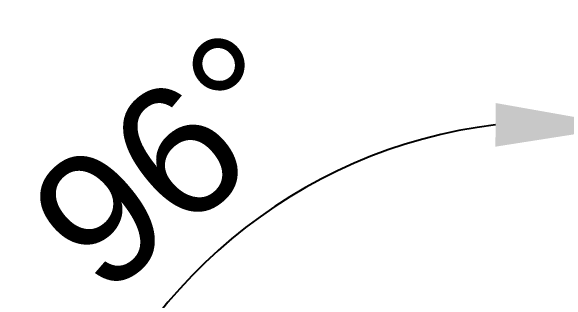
# Model space of a CAD drawing. Header units: millimetres. Extents: x -80 to 4518, y -398 to 2524.
# Drawn here: x 2437.3 to 2607.4, y 1918.1 to 2006.6 of the extents above; entities that cross this region are included whole.
import ezdxf

# ---------------------------------------------------------------- set-up
doc = ezdxf.new("R2010")
doc.units = ezdxf.units.MM
doc.layers.add('ZANO_W', color=1, linetype='Continuous', lineweight=0)
doc.styles.add('Arial', font='arial.ttf')
doc.styles.get("Standard").update_dxf_attribs({"font": 'ARIALUNI.TTF'})
doc.dimstyles.new('pl i ang', dxfattribs={"dimtxt": 50, "dimasz": 50, "dimexe": 1.25, "dimexo": 0.625, "dimgap": 10, "dimtad": 1, "dimtoh": 1, "dimtxsty": 'Standard', "dimcen": 2.5, "dimclrd": 1, "dimclre": 1, "dimclrt": 1, "dimadec": 0, "dimazin": 0, "dimtfac": 1, "dimtmove": 0, "dimatfit": 3, "dimfxl": 1, "dimarcsym": 1})

# ---------------------------------------------------------------- blocks, each defined once
blk = doc.blocks.new('*D389')
at = {"layer": 'ZANO_W', "color": 1, "lineweight": -2}
for p, q in [((2612.43, 1877.81), (2626.94, 1981.4)), ((2528.55, 1821.13), (2439.13, 1824.91))]:
    blk.add_line(p, q, dxfattribs=at)
blk.add_arc((2604.04, 1817.94), 155.06, 96.8471, 162.7581, dxfattribs=at)
at = {"layer": 'ZANO_W', "color": 1}
for points in [[(2585.49, 1965.22), (2585.62, 1978.55), (2625.56, 1971.49)], [(2449.39, 1865.03), (2462.52, 1862.76), (2449.12, 1824.48)]]:
    blk.add_solid(points, dxfattribs=at)
at = {"layer": 'ZANO_W', "color": 1, "insert": (2485.14, 1960.63), "char_height": 40, "attachment_point": 5, "rotation": 39.8026, "style": 'Arial'}
blk.add_mtext('96%%d', dxfattribs=at)

msp = doc.modelspace()

# ---------------------------------------------------------------- dimensions: what is measured, and where the dimension line sits
at = {"layer": 'ZANO_W'}
dim = msp.add_angular_dim_2l(base=(2541.28, 1959.72), line1=((2607.16, 1840.17), (2611.04, 1867.9)), line2=((2538.54, 1820.7), (2566.51, 1819.52)), dimstyle='pl i ang', override={"dimtxt": 40, "dimasz": 40, "dimexe": 10, "dimexo": 10, "dimtoh": 0, "dimdec": 0, "dimtxsty": 'Arial', "dimtdec": 0, "dimtmove": 1}, dxfattribs=at)
dim.commit()
dim.dimension.update_dxf_attribs({"geometry": '*D389', "text_midpoint": (2485.14, 1960.63)})

doc.saveas('drawing.dxf')
